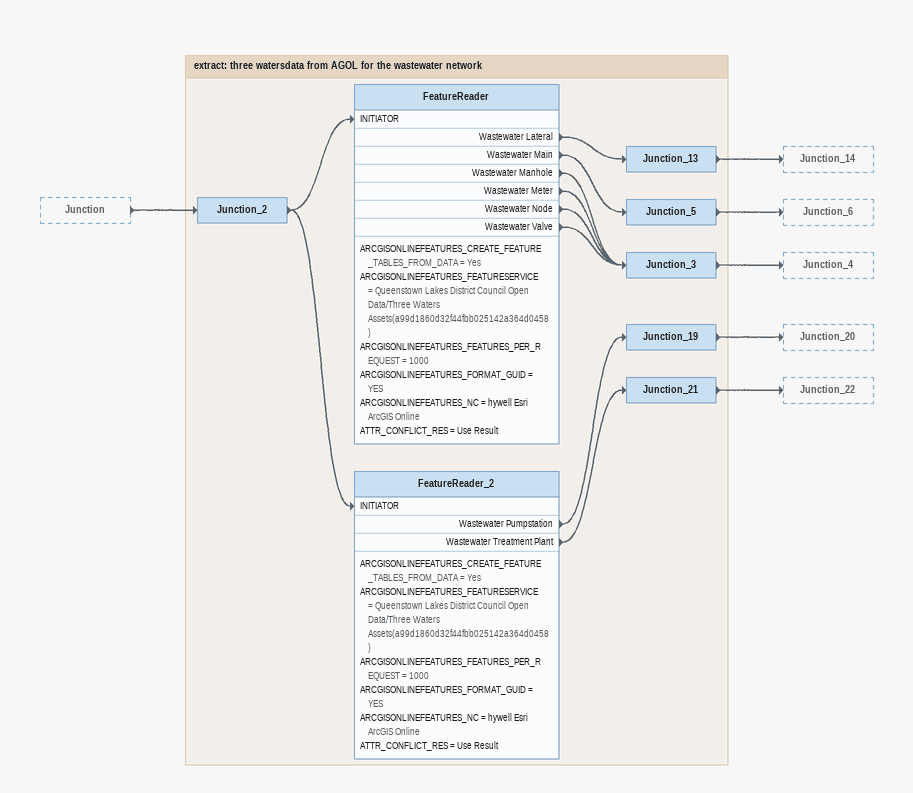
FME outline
Junction [outside]
    -> Junction_2

Bookmark: extract: three watersdata from AGOL for the wastewater network
Junction_2
    -> FeatureReader [INITIATOR]
    -> FeatureReader_2 [INITIATOR]
FeatureReader
    ARCGISONLINEFEATURES_CREATE_FEATURE_TABLES_FROM_DATA = Yes
    ARCGISONLINEFEATURES_FEATURESERVICE = Queenstown Lakes District Council Open Data/Three Waters Assets(a99d1860d32f44fbb025142a364d0458)
    ARCGISONLINEFEATURES_FEATURES_PER_REQUEST = 1000
    ARCGISONLINEFEATURES_FORMAT_GUID = YES
    ARCGISONLINEFEATURES_NC = hywell Esri ArcGIS Online
    ATTR_CONFLICT_RES = Use Result
    Wastewater Lateral -> Junction_13
    Wastewater Main -> Junction_5
    Wastewater Manhole -> Junction_3
    Wastewater Meter -> Junction_3
    Wastewater Node -> Junction_3
    Wastewater Valve -> Junction_3
Junction_13
    -> Junction_14
Junction_5
    -> Junction_6
Junction_3
    -> Junction_4
FeatureReader_2
    ARCGISONLINEFEATURES_CREATE_FEATURE_TABLES_FROM_DATA = Yes
    ARCGISONLINEFEATURES_FEATURESERVICE = Queenstown Lakes District Council Open Data/Three Waters Assets(a99d1860d32f44fbb025142a364d0458)
    ARCGISONLINEFEATURES_FEATURES_PER_REQUEST = 1000
    ARCGISONLINEFEATURES_FORMAT_GUID = YES
    ARCGISONLINEFEATURES_NC = hywell Esri ArcGIS Online
    ATTR_CONFLICT_RES = Use Result
    Wastewater Pumpstation -> Junction_19
    Wastewater Treatment Plant -> Junction_21
Junction_19
    -> Junction_20
Junction_21
    -> Junction_22
